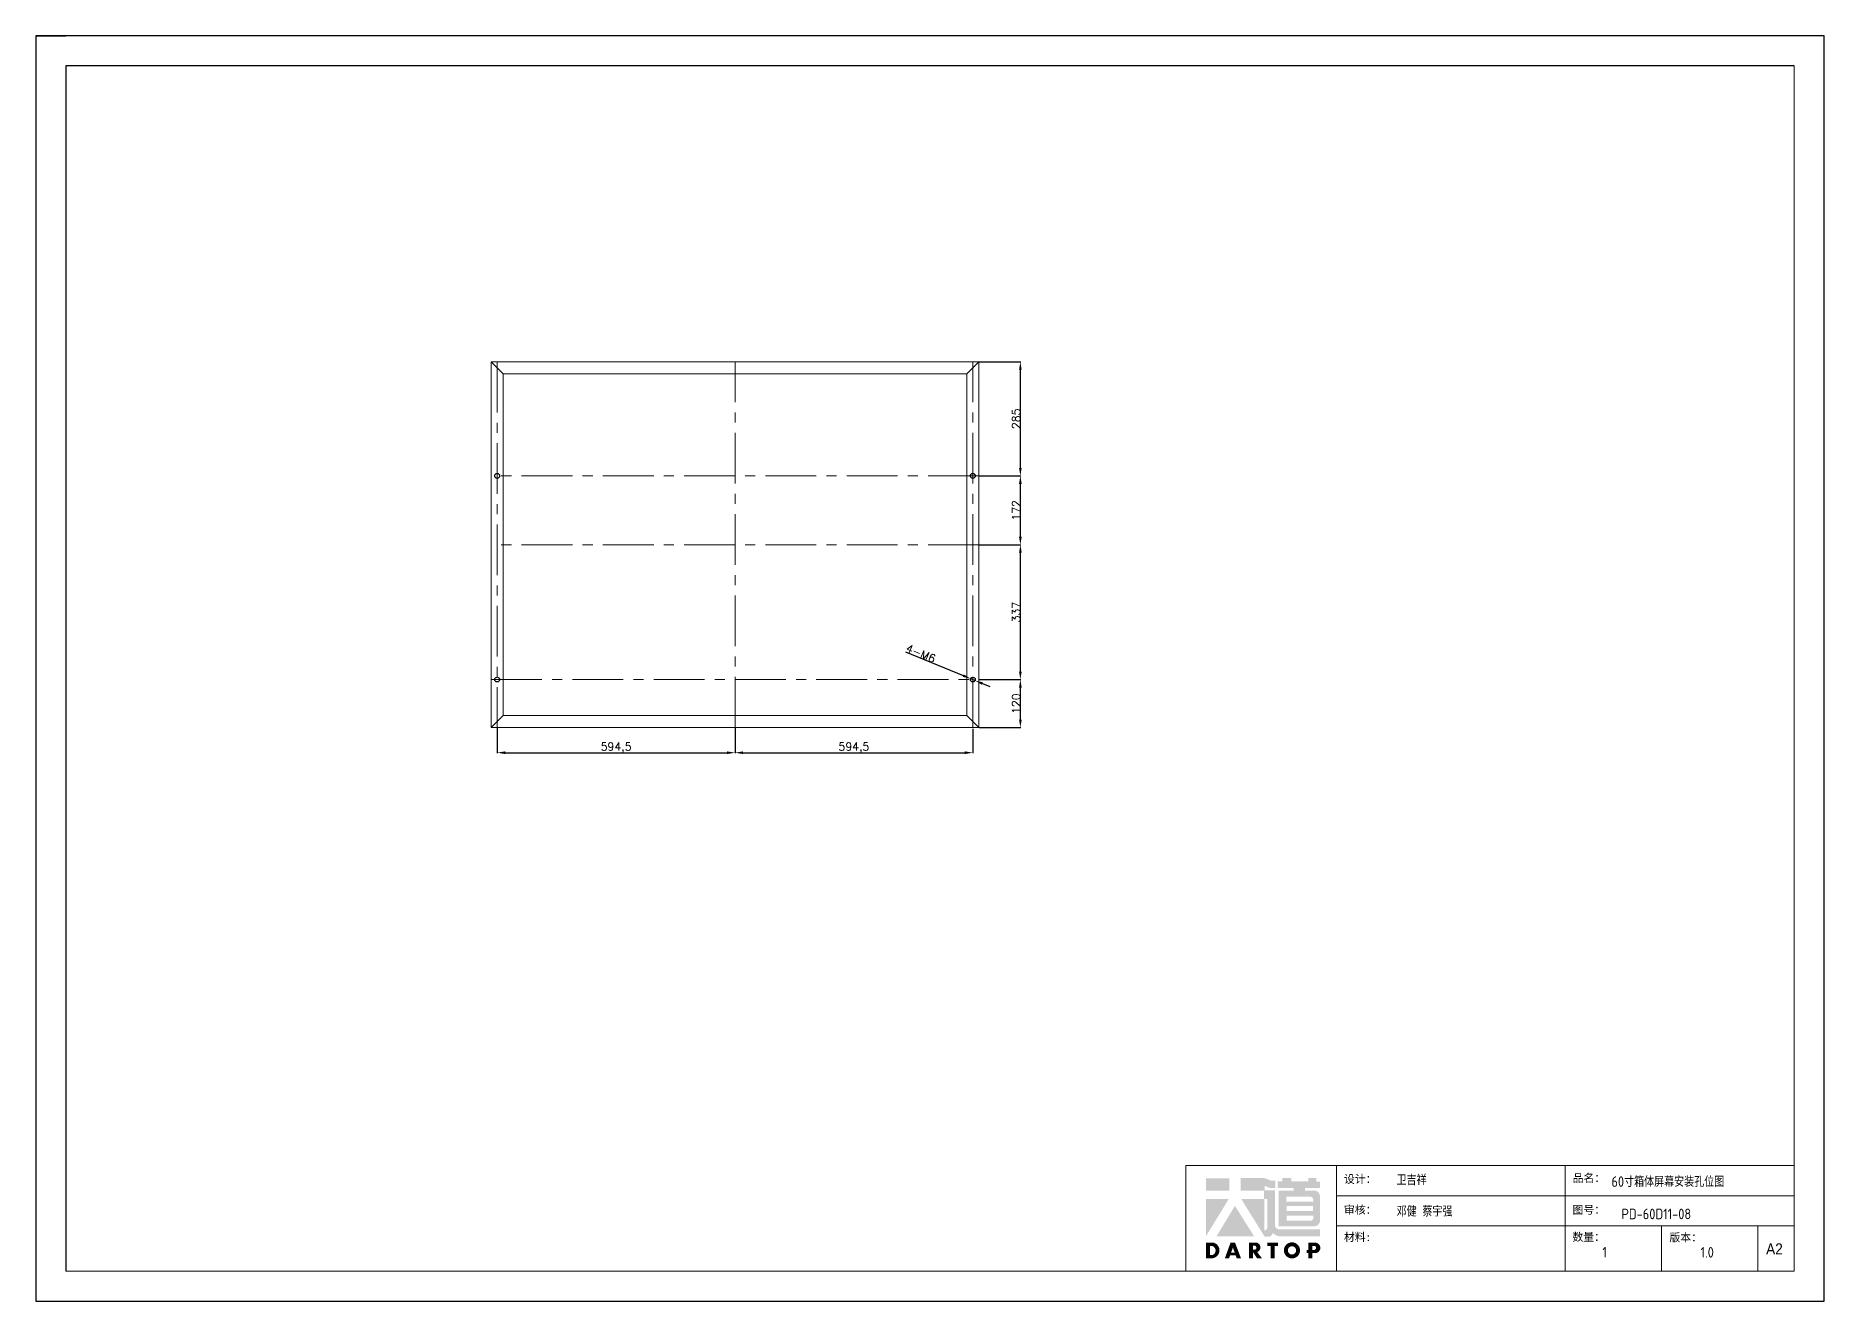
# Model space of a CAD drawing. Header units: millimetres. Extents: x -30327 to 34858, y 4015 to 75103.
# Drawn here: x 21952 to 26422, y 70578 to 73739 of the extents above; entities that cross this region are included whole.
import ezdxf

# ---------------------------------------------------------------- set-up
doc = ezdxf.new("R2010")
doc.units = ezdxf.units.MM
doc.linetypes.add('CENTER', pattern=[50.8, 31.75, -6.35, 6.35, -6.35])
for name, color, linetype, lineweight in [('A-TITLEBLOCK', 7, 'Continuous', 18), ('CENTER', 2, 'CENTER', 9), ('DIM-TEXT', 4, 'Continuous', 5)]:
    doc.layers.add(name, color=color, linetype=linetype, lineweight=lineweight)
doc.layers.add('print', color=30, linetype='Continuous')
doc.styles.add('GB', font='GBENOR.SHX', dxfattribs={"bigfont": 'gbcbig.shx'})
doc.styles.add('SLDTEXTSTYLE0', font='simfang.ttf', dxfattribs={"bigfont": 'bigfont'})
doc.styles.add('SLDTEXTSTYLE1', font='Gothic.ttf', dxfattribs={"width": 0.913})
doc.styles.get("Standard").update_dxf_attribs({"font": 'txt', "bigfont": 'gbcbig.shx'})
doc.dimstyles.new('ISO-25', dxfattribs={"dimtxt": 20, "dimasz": 20, "dimexe": 1.25, "dimexo": 0.625, "dimtad": 1, "dimtxsty": 'Standard', "dimcen": 2.5, "dimadec": 0, "dimazin": 0, "dimtfac": 1, "dimtmove": 0, "dimatfit": 3, "dimfxl": 0, "dimarcsym": 0})

# ---------------------------------------------------------------- blocks, each defined once
blk = doc.blocks.new('*D730')
at = {"layer": 'Defpoints', "color": 0}
for p in [(23105.1, 72010.9), (23699.6, 72010.9), (23699.6, 71948.3)]:
    blk.add_point(p, dxfattribs=at)
at = {"layer": 'DIM-TEXT', "color": 0, "lineweight": -2}
for p, q in [((23105.1, 72010.3), (23105.1, 71947.1)), ((23699.6, 72010.3), (23699.6, 71947.1)), ((23125.1, 71948.3), (23679.6, 71948.3))]:
    blk.add_line(p, q, dxfattribs=at)
at = {"layer": 'DIM-TEXT', "color": 0}
for points in [[(23125.1, 71951.6), (23125.1, 71945), (23105.1, 71948.3)], [(23679.6, 71951.6), (23679.6, 71945), (23699.6, 71948.3)]]:
    blk.add_solid(points, dxfattribs=at)
at = {"layer": 'DIM-TEXT', "color": 0, "insert": (23402.3, 71960.6), "char_height": 20, "attachment_point": 5}
blk.add_mtext('594,5', dxfattribs=at)
blk = doc.blocks.new('*D731')
at = {"layer": 'Defpoints', "color": 0}
for p in [(23699.6, 72008.9), (24294.1, 72008.9), (24294.1, 71948.3)]:
    blk.add_point(p, dxfattribs=at)
at = {"layer": 'DIM-TEXT', "color": 0, "lineweight": -2}
for p, q in [((23699.6, 72008.3), (23699.6, 71947.1)), ((24294.1, 72008.3), (24294.1, 71947.1)), ((23719.6, 71948.3), (24274.1, 71948.3))]:
    blk.add_line(p, q, dxfattribs=at)
at = {"layer": 'DIM-TEXT', "color": 0}
for points in [[(23719.6, 71951.6), (23719.6, 71945), (23699.6, 71948.3)], [(24274.1, 71951.6), (24274.1, 71945), (24294.1, 71948.3)]]:
    blk.add_solid(points, dxfattribs=at)
at = {"layer": 'DIM-TEXT', "color": 0, "insert": (23996.8, 71960.6), "char_height": 20, "attachment_point": 5}
blk.add_mtext('594,5', dxfattribs=at)
blk = doc.blocks.new('*D732')
at = {"layer": 'Defpoints', "color": 0}
for p in [(24288.5, 72133.2), (24299.6, 72128.6)]:
    blk.add_point(p, dxfattribs=at)
at = {"layer": 'DIM-TEXT', "color": 0, "lineweight": -2}
for p, q in [((24125.6, 72200.6), (24270.1, 72140.9)), ((24299.6, 72128.6), (24288.5, 72133.2)), ((24318.1, 72121), (24336.6, 72113.4))]:
    blk.add_line(p, q, dxfattribs=at)
at = {"layer": 'DIM-TEXT', "color": 0}
for points in [[(24271.3, 72144), (24268.8, 72137.8), (24288.5, 72133.2)], [(24319.4, 72124.1), (24316.8, 72117.9), (24299.6, 72128.6)]]:
    blk.add_solid(points, dxfattribs=at)
at = {"layer": 'DIM-TEXT', "color": 0, "insert": (24164.1, 72196.2), "char_height": 20, "attachment_point": 5, "rotation": 337.5322}
blk.add_mtext('4-M6', dxfattribs=at)
blk = doc.blocks.new('*D733')
at = {"layer": 'Defpoints', "color": 0}
for p in [(24309.1, 72130.9), (24412.9, 72130.9), (24309.1, 72010.9)]:
    blk.add_point(p, dxfattribs=at)
at = {"layer": 'DIM-TEXT', "color": 0, "lineweight": -2}
for p, q in [((24309.7, 72130.9), (24414.2, 72130.9)), ((24412.9, 72030.9), (24412.9, 72110.9)), ((24309.7, 72010.9), (24414.2, 72010.9))]:
    blk.add_line(p, q, dxfattribs=at)
at = {"layer": 'DIM-TEXT', "color": 0}
for points in [[(24409.6, 72110.9), (24416.3, 72110.9), (24412.9, 72130.9)], [(24409.6, 72030.9), (24416.3, 72030.9), (24412.9, 72010.9)]]:
    blk.add_solid(points, dxfattribs=at)
at = {"layer": 'DIM-TEXT', "color": 0, "insert": (24402.3, 72070.9), "char_height": 20, "attachment_point": 5, "rotation": 90}
blk.add_mtext('120', dxfattribs=at)
blk = doc.blocks.new('*D734')
at = {"layer": 'Defpoints', "color": 0}
for p in [(24309.1, 72467.9), (24412.9, 72467.9), (24311.1, 72130.9)]:
    blk.add_point(p, dxfattribs=at)
at = {"layer": 'DIM-TEXT', "color": 0, "lineweight": -2}
for p, q in [((24309.7, 72467.9), (24414.2, 72467.9)), ((24412.9, 72150.9), (24412.9, 72447.9)), ((24311.7, 72130.9), (24414.2, 72130.9))]:
    blk.add_line(p, q, dxfattribs=at)
at = {"layer": 'DIM-TEXT', "color": 0}
for points in [[(24409.6, 72447.9), (24416.3, 72447.9), (24412.9, 72467.9)], [(24409.6, 72150.9), (24416.3, 72150.9), (24412.9, 72130.9)]]:
    blk.add_solid(points, dxfattribs=at)
at = {"layer": 'DIM-TEXT', "color": 0, "insert": (24402.3, 72299.4), "char_height": 20, "attachment_point": 5, "rotation": 90}
blk.add_mtext('337', dxfattribs=at)
blk = doc.blocks.new('*D735')
at = {"layer": 'Defpoints', "color": 0}
for p in [(24309.1, 72924.9), (24412.9, 72924.9), (24309.1, 72639.9)]:
    blk.add_point(p, dxfattribs=at)
at = {"layer": 'DIM-TEXT', "color": 0, "lineweight": -2}
for p, q in [((24309.7, 72924.9), (24414.2, 72924.9)), ((24412.9, 72659.9), (24412.9, 72904.9)), ((24309.7, 72639.9), (24414.2, 72639.9))]:
    blk.add_line(p, q, dxfattribs=at)
at = {"layer": 'DIM-TEXT', "color": 0}
for points in [[(24409.6, 72904.9), (24416.3, 72904.9), (24412.9, 72924.9)], [(24409.6, 72659.9), (24416.3, 72659.9), (24412.9, 72639.9)]]:
    blk.add_solid(points, dxfattribs=at)
at = {"layer": 'DIM-TEXT', "color": 0, "insert": (24402.3, 72782.4), "char_height": 20, "attachment_point": 5, "rotation": 90}
blk.add_mtext('285', dxfattribs=at)
blk = doc.blocks.new('*D874')
at = {"layer": 'Defpoints', "color": 0}
for p in [(24309.1, 72639.9), (24412.9, 72639.9), (24309.7, 72467.9)]:
    blk.add_point(p, dxfattribs=at)
at = {"layer": 'DIM-TEXT', "color": 0, "lineweight": -2}
for p, q in [((24309.7, 72639.9), (24414.2, 72639.9)), ((24412.9, 72487.9), (24412.9, 72619.9)), ((24310.3, 72467.9), (24414.2, 72467.9))]:
    blk.add_line(p, q, dxfattribs=at)
at = {"layer": 'DIM-TEXT', "color": 0}
for points in [[(24409.6, 72619.9), (24416.3, 72619.9), (24412.9, 72639.9)], [(24409.6, 72487.9), (24416.3, 72487.9), (24412.9, 72467.9)]]:
    blk.add_solid(points, dxfattribs=at)
at = {"layer": 'DIM-TEXT', "color": 0, "insert": (24402.3, 72553.9), "char_height": 20, "attachment_point": 5, "rotation": 90}
blk.add_mtext('172', dxfattribs=at)
blk = doc.blocks.new('Dartop Logo')
at = {"true_color": 0xc40018}
h = blk.add_hatch(color=12, dxfattribs=at)
h.set_gradient(color1=(196, 0, 24), color2=(196, 0, 24), tint=1)
h.paths.add_polyline_path([(30.39, -3.87), (33.08, -5.04), (35.99, -5.04), (35.99, -1.19), (33.59, -1.19), (30.46, 0.05), (17.94, 0.05), (17.94, -6.46), (30.12, -6.46), (30.12, -6.59), (30.12, -10.75), (18.31, -10.75), (30.46, -30.31), (32.87, -30.31, 0.279375), (34.63, -28.6), (34.63, -28.51), (34.84, -28.51, 0.143145), (38.15, -30.2), (59.27, -30.2), (59.27, -26.49), (38.06, -26.49, -0.414214), (35.75, -24.18), (35.75, -6.26), (30.39, -6.26)])
h.paths.add_polyline_path([(30.25, -10.84), (31.8, -10.84), (31.8, -26.02, -0.088936), (30.9, -26.94), (30.24, -26.94)], flags=16)
h = blk.add_hatch(color=12, dxfattribs=at)
h.set_gradient(color1=(196, 0, 24), color2=(196, 0, 24), tint=1)
h.paths.add_polyline_path([(59.24, -1.73), (57.36, -1.73), (57.36, 0.06), (53.06, 0.06), (53.06, -1.64), (44.29, -1.64), (44.29, 0.15), (39.7, 0.15), (39.7, -1.67), (37.16, -1.67), (37.16, -4.97), (45.54, -4.97), (45.54, -6.42), (37.73, -6.42), (37.73, -24.88), (56.26, -24.88, 0.414214), (59.15, -21.99), (59.15, -9.35, 0.414214), (56.26, -6.46), (51.36, -6.46), (51.36, -5.03), (59.24, -5.03)])
h.paths.add_polyline_path([(54.21, -9.59, -0.414214), (55.66, -11.04), (55.66, -12.1), (41.79, -12.1), (41.79, -9.59)], flags=16)
h.paths.add_polyline_path([(55.57, -14.33), (55.57, -17.01), (41.88, -17.01), (41.88, -14.33)], flags=16)
h.paths.add_polyline_path([(55.75, -19.43), (55.75, -20.57, -0.414214), (54.3, -22.02), (41.88, -22.02), (41.88, -19.43)], flags=16)
h = blk.add_hatch(color=12, dxfattribs=at)
h.set_gradient(color1=(196, 0, 24), color2=(196, 0, 24), tint=1)
h.paths.add_polyline_path([(12.18, 0), (0, 0), (0, -6.37), (12.18, -6.37)])
h = blk.add_hatch(color=12, dxfattribs=at)
h.set_gradient(color1=(196, 0, 24), color2=(196, 0, 24), tint=1)
h.paths.add_polyline_path([(11.79, -10.83), (0.03, -10.83), (0.03, -30.03)])
h = blk.add_hatch(color=12, dxfattribs=at)
h.set_gradient(color1=(196, 0, 24), color2=(196, 0, 24), tint=1)
h.paths.add_polyline_path([(15.05, -14.31), (5.44, -30.15), (25.01, -30.15)])
at = {"true_color": 0x646464}
h = blk.add_hatch(color=251, dxfattribs=at)
h.set_gradient(color1=(100, 100, 100), color2=(100, 100, 100), tint=1)
h.paths.add_polyline_path([(4.15, -33.43), (0.11, -33.43), (0.11, -41.5), (3.51, -41.5, 0.793016)])
h.paths.add_polyline_path([(3.57, -39.73), (2.16, -39.73), (2.16, -35.19), (3.42, -35.19, -0.671361)], flags=16)
h = blk.add_hatch(color=251, dxfattribs=at)
h.set_gradient(color1=(100, 100, 100), color2=(100, 100, 100), tint=1)
h.paths.add_polyline_path([(15.08, -33.36), (12.78, -33.36), (9.82, -41.51), (12, -41.51), (12.51, -40.06), (15.46, -40.06), (15.99, -41.52), (18.19, -41.52)])
h.paths.add_polyline_path([(14.9, -38.51), (13.07, -38.51), (13.97, -35.95)], flags=16)
h = blk.add_hatch(color=251, dxfattribs=at)
h.set_gradient(color1=(100, 100, 100), color2=(100, 100, 100), tint=1)
h.paths.add_polyline_path([(26.27, -33.36), (22.3, -33.36), (22.3, -41.51), (24.4, -41.51), (24.4, -38.28), (26.55, -41.54), (29.09, -41.54), (26.61, -38.3, 0.744055)])
h.paths.add_polyline_path([(24.38, -37.08), (24.38, -34.94), (25.32, -34.94, -0.796809), (25.3, -37.08)], flags=16)
h = blk.add_hatch(color=251, dxfattribs=at)
h.set_gradient(color1=(100, 100, 100), color2=(100, 100, 100), tint=1)
h.paths.add_polyline_path([(37.44, -33.4), (31.88, -33.4), (31.88, -35.16), (33.61, -35.16), (33.61, -41.52), (35.69, -41.52), (35.69, -35.16), (37.44, -35.16)])
h = blk.add_hatch(color=251, dxfattribs=at)
h.set_gradient(color1=(100, 100, 100), color2=(100, 100, 100), tint=1)
h.paths.add_polyline_path([(40.46, -37.41, 1), (48.83, -37.41, 1)])
h.paths.add_polyline_path([(46.8, -37.41, -1), (42.5, -37.41, -1)], flags=16)
h = blk.add_hatch(color=251, dxfattribs=at)
h.set_gradient(color1=(100, 100, 100), color2=(100, 100, 100), tint=1)
h.paths.add_polyline_path([(56.85, -33.38), (56.73, -33.38), (53.19, -33.38), (53.19, -37.19), (52.26, -37.19), (52.26, -38.73), (53.18, -38.73), (53.18, -41.5), (55.24, -41.5), (55.24, -38.72), (57.51, -38.72, 0.812304)])
h.paths.add_polyline_path([(55.21, -37.18), (55.21, -35.05), (56.39, -35.05, -0.778213), (56.27, -37.18)], flags=16)
blk = doc.blocks.new('DT-A2-TITLE')
for p, q in [((594, 420), (0, 420)), ((0, 420), (0, 420)), ((0, 420), (0, 0)), ((0, 420), (10, 420)), ((594, 0), (594, 420)), ((10, 410), (10, 10)), ((584, 410), (10, 410))]:
    blk.add_line(p, q)
at = {"layer": 'A-TITLEBLOCK', "color": 7}
for p, q in [((584, 410), (584, 10)), ((594, 0), (594, 297)), ((382, 10), (382, 45)), ((584, 45), (382, 45)), ((432, 45), (432, 10)), ((508, 45), (508, 10)), ((584, 35), (432, 35)), ((432, 25), (584.08, 25)), ((540, 10), (540, 25)), ((572, 10), (572, 25)), ((10, 10), (584, 10)), ((0, 0), (594, 0))]:
    blk.add_line(p, q, dxfattribs=at)
at = {"layer": 'A-TITLEBLOCK', "xscale": 0.6400000000000001, "yscale": 0.6400000000000001, "zscale": 0.6400000000000001}
blk.add_blockref('Dartop Logo', (388.65, 40.81), dxfattribs=at)
at = {"style": 'GB'}
for tag, p, height in [('#设计', (451.96, 38.52), 3.5), ('#品名', (523.32, 37.95), 3.5), ('#审核', (451.99, 28.1), 3.5), ('#图号', (526.67, 27.2), 3.5), ('#数量', (520.33, 14.51), 3.5), ('#版本', (552.92, 14.47), 3.5), ('#材料说明', (442.15, 13.59), 3)]:
    blk.add_attdef(tag, p, '', height=height, dxfattribs=at)
at = {"layer": 'A-TITLEBLOCK', "color": 7, "attachment_point": 1}
for s, insert, char_height, style in [('设计：', (434.47, 41.87), 2.646, 'SLDTEXTSTYLE0'), ('品名：', (510.43, 42.19), 2.646, 'SLDTEXTSTYLE0'), ('审核：', (434.47, 31.64), 2.646, 'SLDTEXTSTYLE0'), ('图号：', (510.4, 31.66), 2.646, 'SLDTEXTSTYLE0'), ('材料:', (434.47, 22.62), 2.646, 'SLDTEXTSTYLE0'), ('数量：', (510.35, 22.64), 2.646, 'SLDTEXTSTYLE0'), ('版本：', (542.59, 22.48), 2.646, 'SLDTEXTSTYLE0'), ('A2', (574.7, 19.21), 3.704, 'SLDTEXTSTYLE1')]:
    blk.add_mtext(s, dxfattribs=dict(at, insert=insert, char_height=char_height, style=style))

msp = doc.modelspace()

# ---------------------------------------------------------------- linework, layer by layer
at = {"lineweight": 9}
for p, q in [((23090.0933, 72924.9386), (23090.0933, 72010.9386)), ((24309.0933, 72924.9386), (23090.0933, 72924.9386)), ((23120.0933, 72894.9386), (23090.0933, 72924.9386)), ((24279.0933, 72894.9386), (24309.0933, 72924.9386)), ((24309.0933, 72010.9386), (24309.0933, 72924.9386)), ((23120.0933, 72894.9386), (23120.0933, 72040.9386)), ((24279.0933, 72894.9386), (23120.0933, 72894.9386)), ((24279.0933, 72040.9386), (24279.0933, 72894.9386)), ((23090.0933, 72010.9386), (23120.0933, 72040.9386)), ((23120.0933, 72040.9386), (24279.0933, 72040.9386)), ((24309.0933, 72010.9386), (24279.0933, 72040.9386)), ((23090.0933, 72010.9386), (24309.0933, 72010.9386))]:
    msp.add_line(p, q, dxfattribs=at)
for centre in [(23105.0933, 72639.9386), (24294.0933, 72639.9386), (23105.0933, 72130.9386), (24294.0933, 72130.9386)]:
    msp.add_circle(centre, 6)
at = {"layer": 'CENTER', "lineweight": 9, "ltscale": 4}
for p, q in [((23105.0933, 72924.9386), (23105.0933, 72010.9386)), ((23699.5933, 72010.9386), (23699.5933, 72924.9386)), ((24294.0933, 72010.9386), (24294.0933, 72924.9386)), ((24309.0933, 72639.9386), (23090.0933, 72639.9386)), ((24309.0933, 72467.9386), (23090.0933, 72467.9386)), ((23090.0933, 72130.9386), (24309.0933, 72130.9386))]:
    msp.add_line(p, q, dxfattribs=at)
at = {"layer": 'print'}
msp.add_lwpolyline([(21951.6971, 70578.1072), (26422.3787, 70578.1072), (26422.3787, 73739.1952), (21951.6971, 73739.1952)], close=True, dxfattribs=at)

# ---------------------------------------------------------------- block references
ref = msp.add_blockref('DT-A2-TITLE', (21951.6971, 70578.1072), dxfattribs=dict(xscale=7.5264, yscale=7.5264, zscale=7.5264))
ref.add_attrib('#设计', '卫吉祥', (25353.3357, 70867.9948), dxfattribs={"height": 26.3424, "style": 'GB'})
ref.add_attrib('#审核', '邓健 蔡宇强', (25353.55, 70789.6254), dxfattribs={"height": 26.3424, "style": 'GB'})
ref.add_attrib('#品名', '60寸箱体屏幕安装孔位图', (25890.4296, 70863.7337), dxfattribs={"height": 26.3424, "style": 'GB'})
ref.add_attrib('#图号', 'PD-60D11-08', (25915.6371, 70782.8619), dxfattribs={"height": 26.3424, "style": 'GB'})
ref.add_attrib('#数量', '1', (25867.908, 70687.3484), dxfattribs={"height": 26.3424, "style": 'GB'})
ref.add_attrib('#版本', '1.0', (26113.2306, 70687.007), dxfattribs={"height": 26.3424, "style": 'GB'})

# ---------------------------------------------------------------- dimensions: what is measured, and where the dimension line sits
at = {"layer": 'DIM-TEXT'}
for base, p1, p2, picture, middle in [((24412.9344, 72924.9386), (24309.0933, 72639.9386), (24309.0933, 72924.9386), '*D735', (24402.3094, 72782.4386)), ((24412.9344, 72639.9386), (24309.7183, 72467.9386), (24309.0933, 72639.9386), '*D874', (24402.3094, 72553.9386)), ((24412.9344, 72467.9386), (24311.0933, 72130.9386), (24309.0933, 72467.9386), '*D734', (24402.3094, 72299.4386)), ((24412.9344, 72130.9386), (24309.0933, 72010.9386), (24309.0933, 72130.9386), '*D733', (24402.3094, 72070.9386))]:
    dim = msp.add_linear_dim(base=base, p1=p1, p2=p2, angle=90, dimstyle='ISO-25', dxfattribs=at)
    dim.commit()
    dim.dimension.update_dxf_attribs({"geometry": picture, "text_midpoint": middle})
dim = msp.add_diameter_dim_2p(p1=(24299.6378, 72128.6456), p2=(24288.5487, 72133.2316), text='4-M6', dimstyle='ISO-25', dxfattribs=at)
dim.commit()
dim.dimension.update_dxf_attribs({"geometry": '*D732', "text_midpoint": (24160.0597, 72186.3688), "dimtype": 163})
for base, p1, p2, picture, middle in [((23699.5933, 71948.3165), (23105.0933, 72010.9386), (23699.5933, 72010.9386), '*D730', (23402.3433, 71960.6082)), ((24294.0933, 71948.3165), (23699.5933, 72008.9386), (24294.0933, 72008.9386), '*D731', (23996.8433, 71960.6082))]:
    dim = msp.add_linear_dim(base=base, p1=p1, p2=p2, dimstyle='ISO-25', dxfattribs=at)
    dim.commit()
    dim.dimension.update_dxf_attribs({"geometry": picture, "text_midpoint": middle})

doc.saveas('drawing.dxf')
